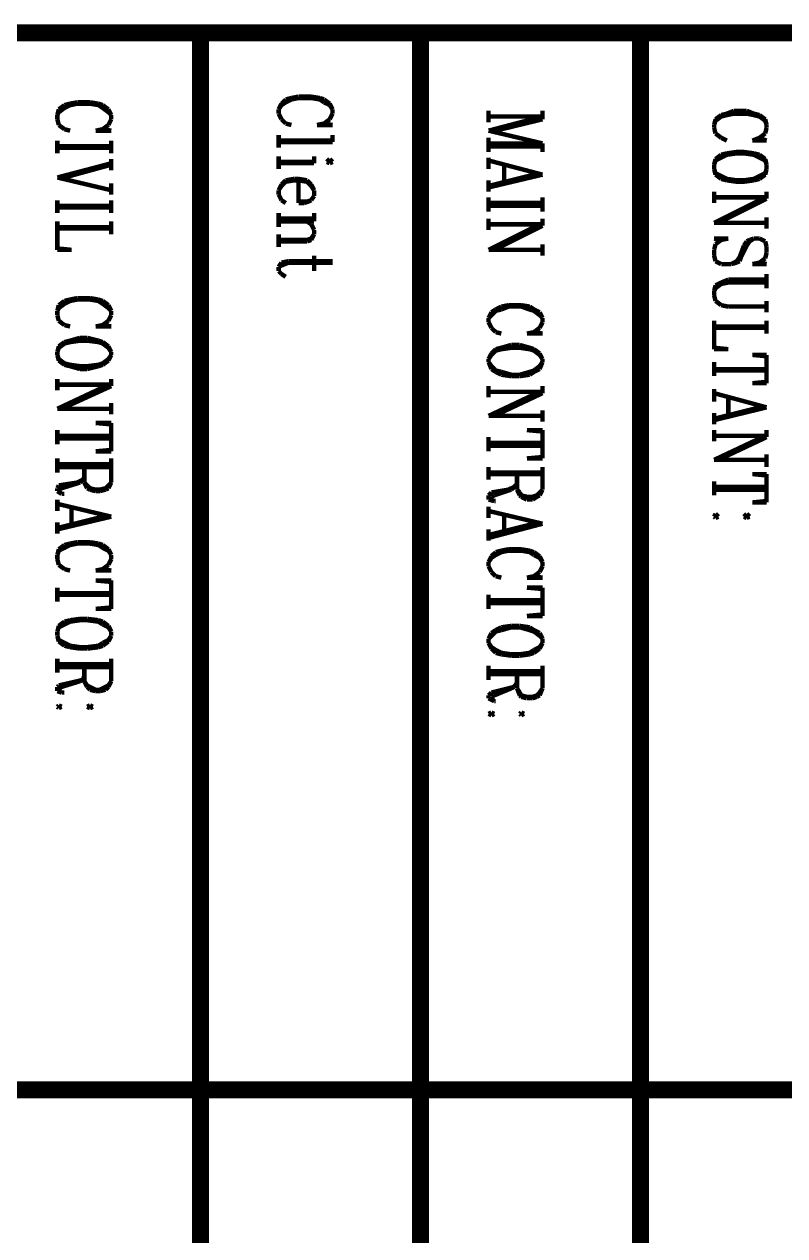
# Model space of a CAD drawing. Extents: x 0.1 to 11.6, y 0.3 to 16.2.
# Drawn here: x 1.929 to 2.823, y 2.767 to 4.19 of the extents above; entities that cross this region are included whole.
import ezdxf

# ---------------------------------------------------------------- set-up
doc = ezdxf.new("R2010")
doc.units = 0
doc.header["$MEASUREMENT"] = 0

msp = doc.modelspace()

# ---------------------------------------------------------------- linework, layer by layer
at = {"color": 0}
for points, const_width in [([(3.34999, 4.18001), (0.398329, 4.18001)], 0.02), ([(2.13667, 0.530003), (2.13667, 4.18001)], 0.02), ([(2.39501, 0.530003), (2.39501, 4.18001)], 0.02), ([(2.65332, 0.530003), (2.65332, 4.18001)], 0.02), ([(1.98335, 4.09668), (1.97667, 4.095)], 0.005208), ([(1.99164, 4.09831), (1.98335, 4.09668)], 0.005208), ([(1.99164, 4.09668), (1.98335, 4.095)], 0.005208), ([(2.00667, 4.09831), (1.99164, 4.09831)], 0.005208), ([(2.00667, 4.09668), (1.99164, 4.09668)], 0.005208), ([(2.01665, 4.09668), (2.00667, 4.09831)], 0.005208), ([(2.01665, 4.095), (2.00667, 4.09668)], 0.005208), ([(2.02165, 4.095), (2.01665, 4.09668)], 0.005208), ([(2.23167, 4.09668), (2.22835, 4.09)], 0.005208), ([(2.23665, 4.10167), (2.23167, 4.09668)], 0.005208), ([(2.23665, 4.09831), (2.23167, 4.095)], 0.005208), ([(2.24333, 4.10335), (2.23665, 4.10167)], 0.005208), ([(2.24333, 4.10167), (2.23665, 4.09831)], 0.005208), ([(2.25168, 4.10499), (2.24333, 4.10335)], 0.005208), ([(2.25168, 4.10335), (2.24333, 4.10167)], 0.005208), ([(2.26665, 4.10499), (2.25168, 4.10499)], 0.005208), ([(2.26665, 4.10335), (2.25168, 4.10335)], 0.005208), ([(2.27669, 4.10335), (2.26665, 4.10499)], 0.005208), ([(2.27669, 4.10167), (2.26665, 4.10335)], 0.005208), ([(2.28168, 4.10167), (2.27669, 4.10335)], 0.005208), ([(2.28168, 4.09831), (2.27669, 4.10167)], 0.005208), ([(2.28836, 4.09668), (2.28168, 4.10167)], 0.005208), ([(2.28836, 4.095), (2.28168, 4.09831)], 0.005208), ([(2.29167, 4.09), (2.28836, 4.09668)], 0.005208), ([(1.97, 4.09), (1.96832, 4.08333)], 0.005208), ([(1.97, 4.08664), (1.96832, 4.08333)], 0.005208), ([(1.96832, 4.08333), (1.96832, 4.07835)], 0.005208), ([(1.97667, 4.095), (1.97, 4.09)], 0.005208), ([(1.97667, 4.09169), (1.97, 4.08664)], 0.005208), ([(1.98335, 4.095), (1.97667, 4.09169)], 0.005208), ([(2.02165, 4.09169), (2.01665, 4.095)], 0.005208), ([(2.02832, 4.09), (2.02165, 4.095)], 0.005208), ([(2.02832, 4.08664), (2.02165, 4.09169)], 0.005208), ([(2.03168, 4.08333), (2.02832, 4.09)], 0.005208), ([(2.03168, 4.08333), (2.02832, 4.08664)], 0.005208), ([(2.03168, 4.07835), (2.03168, 4.08333)], 0.005208), ([(2.23167, 4.095), (2.22835, 4.09)], 0.005208), ([(2.22835, 4.09), (2.22835, 4.08501)], 0.005208), ([(2.22835, 4.08501), (2.23167, 4.07835)], 0.005208), ([(2.29167, 4.09), (2.28836, 4.095)], 0.005208), ([(2.28836, 4.07835), (2.29167, 4.08501)], 0.005208), ([(2.29167, 4.08501), (2.29167, 4.09)], 0.005208), ([(2.47499, 4.08832), (2.47499, 4.07497)], 0.005208), ([(2.53836, 4.08165), (2.47499, 4.08165)], 0.005208), ([(2.53836, 4.08165), (2.47499, 4.065)], 0.005208), ([(2.53836, 4.08832), (2.53836, 4.07835)], 0.005208), ([(2.74832, 4.08333), (2.74164, 4.07835)], 0.005208), ([(2.74832, 4.08165), (2.74164, 4.07667)], 0.005208), ([(2.75499, 4.08501), (2.74832, 4.08333)], 0.005208), ([(2.75499, 4.08333), (2.74832, 4.08165)], 0.005208), ([(2.76335, 4.08832), (2.75499, 4.08501)], 0.005208), ([(2.76335, 4.08501), (2.75499, 4.08333)], 0.005208), ([(2.77832, 4.08832), (2.76335, 4.08832)], 0.005208), ([(2.77832, 4.08501), (2.76335, 4.08501)], 0.005208), ([(2.78668, 4.08501), (2.77832, 4.08832)], 0.005208), ([(2.78668, 4.08333), (2.77832, 4.08501)], 0.005208), ([(2.79335, 4.08333), (2.78668, 4.08501)], 0.005208), ([(2.79335, 4.08165), (2.78668, 4.08333)], 0.005208), ([(2.80003, 4.07835), (2.79335, 4.08333)], 0.005208), ([(2.80003, 4.07667), (2.79335, 4.08165)], 0.005208), ([(1.96832, 4.07835), (1.97, 4.07167)], 0.005208), ([(1.97, 4.07167), (1.97667, 4.06668)], 0.005208), ([(2.02165, 4.06668), (2.02832, 4.07167)], 0.005208), ([(2.02832, 4.07167), (2.03168, 4.07835)], 0.005208), ([(2.23167, 4.07835), (2.23665, 4.07335)], 0.005208), ([(2.23665, 4.07335), (2.24333, 4.07167)], 0.005208), ([(2.28168, 4.07335), (2.27333, 4.07167)], 0.005208), ([(2.27333, 4.07167), (2.29167, 4.07167)], 0.005208), ([(2.28168, 4.07335), (2.28836, 4.07835)], 0.005208), ([(2.29167, 4.07167), (2.28168, 4.07335)], 0.005208), ([(2.53836, 4.07835), (2.48335, 4.065)], 0.005208), ([(2.74164, 4.07835), (2.74001, 4.07167)], 0.005208), ([(2.74164, 4.07667), (2.74001, 4.07167)], 0.005208), ([(2.74001, 4.07167), (2.74001, 4.06836)], 0.005208), ([(2.74001, 4.06836), (2.74164, 4.06168)], 0.005208), ([(2.80165, 4.07167), (2.80003, 4.07835)], 0.005208), ([(2.80165, 4.07167), (2.80003, 4.07667)], 0.005208), ([(2.80003, 4.06168), (2.80165, 4.06836)], 0.005208), ([(2.80165, 4.06836), (2.80165, 4.07167)], 0.005208), ([(1.96832, 4.05333), (1.96832, 4.03836)], 0.005208), ([(1.97667, 4.06668), (1.98335, 4.065)], 0.005208), ([(2.02165, 4.06668), (2.01335, 4.065)], 0.005208), ([(2.01335, 4.065), (2.03168, 4.065)], 0.005208), ([(2.03168, 4.065), (2.02165, 4.06668)], 0.005208), ([(2.03168, 4.05333), (2.03168, 4.03836)], 0.005208), ([(2.22835, 4.06), (2.22835, 4.04497)], 0.005208), ([(2.29167, 4.05333), (2.22835, 4.05333)], 0.005208), ([(2.29167, 4.06), (2.29167, 4.05165)], 0.005208), ([(2.53836, 4.05003), (2.47499, 4.065)], 0.005208), ([(2.47499, 4.05664), (2.47499, 4.03999)], 0.005208), ([(2.74164, 4.06168), (2.74832, 4.05664)], 0.005208), ([(2.74832, 4.05664), (2.75499, 4.05333)], 0.005208), ([(2.79335, 4.05664), (2.785, 4.05333)], 0.005208), ([(2.785, 4.05333), (2.80165, 4.05333)], 0.005208), ([(2.79335, 4.05664), (2.80003, 4.06168)], 0.005208), ([(2.80165, 4.05333), (2.79335, 4.05664)], 0.005208), ([(2.03168, 4.04665), (1.96832, 4.04665)], 0.005208), ([(2.03168, 4.04497), (1.96832, 4.04497)], 0.005208), ([(2.29167, 4.05165), (2.22835, 4.05165)], 0.005208), ([(2.53836, 4.05003), (2.47499, 4.05003)], 0.005208), ([(2.53836, 4.04665), (2.47499, 4.04665)], 0.005208), ([(2.53836, 4.05003), (2.53836, 4.03999)], 0.005208), ([(2.76665, 4.03999), (2.75499, 4.03836)], 0.005208), ([(2.77501, 4.03999), (2.76665, 4.03999)], 0.005208), ([(2.78668, 4.03836), (2.77501, 4.03999)], 0.005208), ([(2.03168, 4.02669), (1.96832, 4.00999)], 0.005208), ([(2.03168, 4.02501), (1.97667, 4.00999)], 0.005208), ([(2.03168, 4.03168), (2.03168, 4.01833)], 0.005208), ([(2.22835, 4.035), (2.22835, 4.02001)], 0.005208), ([(2.27001, 4.02832), (2.22835, 4.02832)], 0.005208), ([(2.27001, 4.02669), (2.22835, 4.02669)], 0.005208), ([(2.27001, 4.035), (2.27001, 4.02669)], 0.005208), ([(2.28836, 4.03168), (2.285, 4.02832)], 0.005208), ([(2.285, 4.02832), (2.28836, 4.02669)], 0.005208), ([(2.29167, 4.02832), (2.28836, 4.03168)], 0.005208), ([(2.28836, 4.02669), (2.29167, 4.02832)], 0.005208), ([(2.47499, 4.03331), (2.47499, 4.02001)], 0.005208), ([(2.53836, 4.01335), (2.47499, 4.03)], 0.005208), ([(2.49333, 4.02501), (2.49333, 4.00499)], 0.005208), ([(2.74164, 4.03168), (2.74001, 4.02501)], 0.005208), ([(2.74164, 4.03), (2.74001, 4.02501)], 0.005208), ([(2.74001, 4.02501), (2.74001, 4.02001)], 0.005208), ([(2.74832, 4.03668), (2.74164, 4.03168)], 0.005208), ([(2.74832, 4.03331), (2.74164, 4.03)], 0.005208), ([(2.75499, 4.03836), (2.74832, 4.03668)], 0.005208), ([(2.75499, 4.03668), (2.74832, 4.03331)], 0.005208), ([(2.76665, 4.03836), (2.75499, 4.03668)], 0.005208), ([(2.77501, 4.03836), (2.76665, 4.03836)], 0.005208), ([(2.78668, 4.03668), (2.77501, 4.03836)], 0.005208), ([(2.79335, 4.03668), (2.78668, 4.03836)], 0.005208), ([(2.79335, 4.03331), (2.78668, 4.03668)], 0.005208), ([(2.80003, 4.03168), (2.79335, 4.03668)], 0.005208), ([(2.80003, 4.03), (2.79335, 4.03331)], 0.005208), ([(2.80165, 4.02501), (2.80003, 4.03168)], 0.005208), ([(2.80165, 4.02501), (2.80003, 4.03)], 0.005208), ([(2.80165, 4.02001), (2.80165, 4.02501)], 0.005208), ([(2.53836, 4.01335), (2.47499, 3.99832)], 0.005208), ([(2.52832, 4.01335), (2.47499, 4)], 0.005208), ([(2.74001, 4.02001), (2.74164, 4.01335)], 0.005208), ([(2.74001, 4.02001), (2.74164, 4.01497)], 0.005208), ([(2.74164, 4.01497), (2.74832, 4.01167)], 0.005208), ([(2.74164, 4.01335), (2.74832, 4.00836)], 0.005208), ([(2.74832, 4.01167), (2.75499, 4.00836)], 0.005208), ([(2.78668, 4.00836), (2.79335, 4.01167)], 0.005208), ([(2.79335, 4.01167), (2.80003, 4.01497)], 0.005208), ([(2.79335, 4.00836), (2.80003, 4.01335)], 0.005208), ([(2.80003, 4.01335), (2.80165, 4.02001)], 0.005208), ([(2.80003, 4.01497), (2.80165, 4.02001)], 0.005208), ([(2.03168, 3.99501), (1.96832, 4.00999)], 0.005208), ([(2.03168, 4.00331), (2.03168, 3.99001)], 0.005208), ([(2.23167, 4.00168), (2.22835, 3.99501)], 0.005208), ([(2.23167, 4), (2.22835, 3.99501)], 0.005208), ([(2.23665, 4.00667), (2.23167, 4.00168)], 0.005208), ([(2.23665, 4.00499), (2.23167, 4)], 0.005208), ([(2.24669, 4.00836), (2.23665, 4.00667)], 0.005208), ([(2.24669, 4.00667), (2.23665, 4.00499)], 0.005208), ([(2.25168, 4.00836), (2.24669, 4.00836)], 0.005208), ([(2.25168, 4.00667), (2.24669, 4.00667)], 0.005208), ([(2.26167, 4.00667), (2.25168, 4.00836)], 0.005208), ([(2.25168, 4.00667), (2.25168, 3.97999)], 0.005208), ([(2.26167, 4.00499), (2.25168, 4.00667)], 0.005208), ([(2.26665, 4.00168), (2.26167, 4.00667)], 0.005208), ([(2.26665, 4), (2.26167, 4.00499)], 0.005208), ([(2.27001, 3.99501), (2.26665, 4.00168)], 0.005208), ([(2.27001, 3.99501), (2.26665, 4)], 0.005208), ([(2.47499, 4.00667), (2.47499, 3.99333)], 0.005208), ([(2.74832, 4.00836), (2.75499, 4.00667)], 0.005208), ([(2.75499, 4.00836), (2.76665, 4.00667)], 0.005208), ([(2.75499, 4.00667), (2.76665, 4.00499)], 0.005208), ([(2.76665, 4.00667), (2.77501, 4.00667)], 0.005208), ([(2.76665, 4.00499), (2.77501, 4.00499)], 0.005208), ([(2.77501, 4.00667), (2.78668, 4.00836)], 0.005208), ([(2.77501, 4.00499), (2.78668, 4.00667)], 0.005208), ([(2.78668, 4.00667), (2.79335, 4.00836)], 0.005208), ([(1.96832, 3.98335), (1.96832, 3.96832)], 0.005208), ([(2.03168, 3.98335), (2.03168, 3.96832)], 0.005208), ([(2.22835, 3.99501), (2.22835, 3.99001)], 0.005208), ([(2.22835, 3.99001), (2.23167, 3.98335)], 0.005208), ([(2.23167, 3.98335), (2.23665, 3.97999)], 0.005208), ([(2.26167, 3.98167), (2.26665, 3.98335)], 0.005208), ([(2.26335, 3.98167), (2.26665, 3.98335)], 0.005208), ([(2.26665, 3.98335), (2.27001, 3.98833)], 0.005208), ([(2.27001, 3.98833), (2.27001, 3.99501)], 0.005208), ([(2.47499, 3.98665), (2.47499, 3.97)], 0.005208), ([(2.53836, 3.98665), (2.53836, 3.97)], 0.005208), ([(2.74001, 3.99333), (2.74001, 3.97999)], 0.005208), ([(2.80165, 3.98665), (2.74001, 3.98665)], 0.005208), ([(2.79665, 3.98503), (2.74001, 3.95665)], 0.005208), ([(2.80165, 3.98503), (2.74501, 3.95665)], 0.005208), ([(2.80165, 3.99333), (2.80165, 3.98503)], 0.005208), ([(2.03168, 3.97667), (1.96832, 3.97667)], 0.005208), ([(2.03168, 3.97499), (1.96832, 3.97499)], 0.005208), ([(2.22835, 3.96832), (2.22835, 3.95167)], 0.005208), ([(2.25168, 3.98167), (2.26167, 3.98167)], 0.005208), ([(2.25168, 3.97999), (2.25836, 3.97999)], 0.005208), ([(2.25836, 3.97999), (2.26335, 3.98167)], 0.005208), ([(2.27001, 3.96832), (2.27001, 3.95833)], 0.005208), ([(2.53836, 3.97999), (2.47499, 3.97999)], 0.005208), ([(2.53836, 3.97667), (2.47499, 3.97667)], 0.005208), ([(1.96832, 3.95833), (1.96832, 3.92503)], 0.005208), ([(2.03168, 3.95833), (2.03168, 3.94336)], 0.005208), ([(2.27001, 3.96164), (2.22835, 3.96164)], 0.005208), ([(2.27001, 3.95833), (2.22835, 3.95833)], 0.005208), ([(2.26167, 3.95833), (2.26665, 3.95503)], 0.005208), ([(2.26665, 3.95503), (2.27001, 3.94835)], 0.005208), ([(2.47499, 3.96164), (2.47499, 3.94835)], 0.005208), ([(2.53836, 3.95503), (2.47499, 3.95503)], 0.005208), ([(2.53168, 3.95335), (2.47499, 3.92503)], 0.005208), ([(2.53836, 3.95335), (2.48167, 3.92503)], 0.005208), ([(2.53836, 3.96164), (2.53836, 3.95335)], 0.005208), ([(2.80165, 3.95665), (2.74001, 3.95665)], 0.005208), ([(2.80165, 3.96332), (2.80165, 3.94997)], 0.005208), ([(2.03168, 3.95167), (1.96832, 3.95167)], 0.005208), ([(2.03168, 3.94997), (1.96832, 3.94997)], 0.005208), ([(2.22835, 3.94336), (2.22835, 3.92833)], 0.005208), ([(2.27001, 3.94336), (2.26665, 3.93668)], 0.005208), ([(2.27001, 3.94336), (2.26665, 3.93832)], 0.005208), ([(2.27001, 3.94835), (2.27001, 3.94336)], 0.005208), ([(1.98503, 3.92503), (1.96832, 3.92665)], 0.005208), ([(1.96832, 3.92503), (1.98503, 3.92503)], 0.005208), ([(2.26167, 3.93668), (2.22835, 3.93668)], 0.005208), ([(2.26167, 3.935), (2.22835, 3.935)], 0.005208), ([(2.26665, 3.93832), (2.26167, 3.93668)], 0.005208), ([(2.26665, 3.93668), (2.26167, 3.935)], 0.005208), ([(2.53836, 3.92503), (2.47499, 3.92503)], 0.005208), ([(2.53836, 3.93164), (2.53836, 3.91835)], 0.005208), ([(2.75667, 3.93832), (2.74001, 3.93832)], 0.005208), ([(2.74001, 3.93832), (2.74832, 3.93668)], 0.005208), ([(2.74001, 3.92503), (2.74164, 3.93164)], 0.005208), ([(2.74001, 3.91835), (2.74001, 3.92503)], 0.005208), ([(2.74164, 3.93164), (2.74832, 3.93668)], 0.005208), ([(2.74832, 3.93668), (2.75667, 3.93832)], 0.005208), ([(2.77501, 3.93001), (2.77001, 3.91667)], 0.005208), ([(2.77832, 3.93001), (2.77165, 3.91667)], 0.005208), ([(2.77832, 3.935), (2.77501, 3.93001)], 0.005208), ([(2.78168, 3.93668), (2.77832, 3.935)], 0.005208), ([(2.78168, 3.935), (2.77832, 3.93001)], 0.005208), ([(2.78668, 3.93832), (2.78168, 3.93668)], 0.005208), ([(2.78668, 3.93832), (2.78168, 3.935)], 0.005208), ([(2.79335, 3.93832), (2.78668, 3.93832)], 0.005208), ([(2.80003, 3.935), (2.79335, 3.93832)], 0.005208), ([(2.80165, 3.92833), (2.80003, 3.935)], 0.005208), ([(2.80165, 3.92165), (2.80165, 3.92833)], 0.005208), ([(2.24001, 3.91168), (2.23167, 3.91)], 0.005208), ([(2.29167, 3.91168), (2.24001, 3.91168)], 0.005208), ([(2.27001, 3.91835), (2.27001, 3.90001)], 0.005208), ([(2.74164, 3.91168), (2.74001, 3.91835)], 0.005208), ([(2.74832, 3.90831), (2.74164, 3.91168)], 0.005208), ([(2.76665, 3.91168), (2.75999, 3.90831)], 0.005208), ([(2.77001, 3.91667), (2.76665, 3.91168)], 0.005208), ([(2.77001, 3.91168), (2.76665, 3.91)], 0.005208), ([(2.77165, 3.91667), (2.77001, 3.91168)], 0.005208), ([(2.79335, 3.91), (2.80003, 3.91499)], 0.005208), ([(2.80003, 3.91499), (2.80165, 3.92165)], 0.005208), ([(2.23167, 3.91), (2.22835, 3.905)], 0.005208), ([(2.23167, 3.90668), (2.22835, 3.905)], 0.005208), ([(2.22835, 3.905), (2.22835, 3.90001)], 0.005208), ([(2.22835, 3.90001), (2.23167, 3.89665)], 0.005208), ([(2.24001, 3.91), (2.23167, 3.90668)], 0.005208), ([(2.23167, 3.89665), (2.23665, 3.89333)], 0.005208), ([(2.29167, 3.91), (2.24001, 3.91)], 0.005208), ([(2.75999, 3.90831), (2.74832, 3.90831)], 0.005208), ([(2.76665, 3.91), (2.75999, 3.90831)], 0.005208), ([(2.785, 3.90831), (2.79335, 3.91)], 0.005208), ([(2.80165, 3.90831), (2.785, 3.90831)], 0.005208), ([(2.79335, 3.91), (2.80165, 3.90831)], 0.005208), ([(2.80165, 3.89665), (2.80165, 3.87999)], 0.005208), ([(2.74164, 3.88336), (2.74001, 3.87668)], 0.005208), ([(2.74832, 3.88667), (2.74164, 3.88336)], 0.005208), ([(2.74832, 3.88499), (2.74164, 3.87999)], 0.005208), ([(2.75667, 3.88997), (2.74832, 3.88667)], 0.005208), ([(2.75667, 3.88667), (2.74832, 3.88499)], 0.005208), ([(2.80165, 3.88997), (2.75667, 3.88997)], 0.005208), ([(2.80165, 3.88667), (2.75667, 3.88667)], 0.005208), ([(1.99164, 3.86833), (1.98335, 3.86664)], 0.005208), ([(2.00667, 3.86833), (1.99164, 3.86833)], 0.005208), ([(2.01665, 3.86664), (2.00667, 3.86833)], 0.005208), ([(2.74164, 3.87999), (2.74001, 3.87668)], 0.005208), ([(2.74001, 3.87668), (2.74001, 3.87169)], 0.005208), ([(2.74001, 3.87169), (2.74164, 3.86501)], 0.005208), ([(1.97, 3.86003), (1.96832, 3.85335)], 0.005208), ([(1.97, 3.85667), (1.96832, 3.85335)], 0.005208), ([(1.97667, 3.86501), (1.97, 3.86003)], 0.005208), ([(1.97667, 3.86165), (1.97, 3.85667)], 0.005208), ([(1.98335, 3.86664), (1.97667, 3.86501)], 0.005208), ([(1.98335, 3.86501), (1.97667, 3.86165)], 0.005208), ([(1.99164, 3.86664), (1.98335, 3.86501)], 0.005208), ([(2.00667, 3.86664), (1.99164, 3.86664)], 0.005208), ([(2.01665, 3.86501), (2.00667, 3.86664)], 0.005208), ([(2.02165, 3.86501), (2.01665, 3.86664)], 0.005208), ([(2.02165, 3.86165), (2.01665, 3.86501)], 0.005208), ([(2.02832, 3.86003), (2.02165, 3.86501)], 0.005208), ([(2.02832, 3.85667), (2.02165, 3.86165)], 0.005208), ([(2.03168, 3.85335), (2.02832, 3.86003)], 0.005208), ([(2.03168, 3.85335), (2.02832, 3.85667)], 0.005208), ([(2.48335, 3.85499), (2.47835, 3.85167)], 0.005208), ([(2.49001, 3.85835), (2.48335, 3.85499)], 0.005208), ([(2.49001, 3.85499), (2.48335, 3.85335)], 0.005208), ([(2.49832, 3.86003), (2.49001, 3.85835)], 0.005208), ([(2.49832, 3.85835), (2.49001, 3.85499)], 0.005208), ([(2.51335, 3.86003), (2.49832, 3.86003)], 0.005208), ([(2.51335, 3.85835), (2.49832, 3.85835)], 0.005208), ([(2.52333, 3.85835), (2.51335, 3.86003)], 0.005208), ([(2.52333, 3.85499), (2.51335, 3.85835)], 0.005208), ([(2.52832, 3.85499), (2.52333, 3.85835)], 0.005208), ([(2.52832, 3.85335), (2.52333, 3.85499)], 0.005208), ([(2.535, 3.85167), (2.52832, 3.85499)], 0.005208), ([(2.74164, 3.86501), (2.74832, 3.86003)], 0.005208), ([(2.74832, 3.86003), (2.75667, 3.85835)], 0.005208), ([(2.75667, 3.85835), (2.80165, 3.85835)], 0.005208), ([(2.80165, 3.86501), (2.80165, 3.85167)], 0.005208), ([(1.96832, 3.85335), (1.96832, 3.84831)], 0.005208), ([(1.96832, 3.84831), (1.97, 3.84169)], 0.005208), ([(1.97, 3.84169), (1.97667, 3.83664)], 0.005208), ([(2.02165, 3.83664), (2.02832, 3.84169)], 0.005208), ([(2.02832, 3.84169), (2.03168, 3.84831)], 0.005208), ([(2.03168, 3.84831), (2.03168, 3.85335)], 0.005208), ([(2.47835, 3.85167), (2.47499, 3.845)], 0.005208), ([(2.47835, 3.84831), (2.47499, 3.845)], 0.005208), ([(2.47499, 3.845), (2.47499, 3.84)], 0.005208), ([(2.47499, 3.84), (2.47835, 3.83333)], 0.005208), ([(2.48335, 3.85335), (2.47835, 3.84831)], 0.005208), ([(2.535, 3.84831), (2.52832, 3.85335)], 0.005208), ([(2.53836, 3.845), (2.535, 3.85167)], 0.005208), ([(2.53836, 3.845), (2.535, 3.84831)], 0.005208), ([(2.535, 3.83333), (2.53836, 3.84)], 0.005208), ([(2.53836, 3.84), (2.53836, 3.845)], 0.005208), ([(2.74001, 3.84169), (2.74001, 3.80832)], 0.005208), ([(2.80165, 3.84169), (2.80165, 3.82667)], 0.005208), ([(1.97667, 3.83664), (1.98335, 3.83501)], 0.005208), ([(2.02165, 3.83664), (2.01335, 3.83501)], 0.005208), ([(2.01335, 3.83501), (2.03168, 3.83501)], 0.005208), ([(2.03168, 3.83501), (2.02165, 3.83664)], 0.005208), ([(2.47835, 3.83333), (2.48335, 3.82835)], 0.005208), ([(2.48335, 3.82835), (2.49001, 3.82667)], 0.005208), ([(2.52832, 3.82835), (2.52001, 3.82667)], 0.005208), ([(2.52001, 3.82667), (2.53836, 3.82667)], 0.005208), ([(2.52832, 3.82835), (2.535, 3.83333)], 0.005208), ([(2.53836, 3.82667), (2.52832, 3.82835)], 0.005208), ([(2.80165, 3.83501), (2.74001, 3.83501)], 0.005208), ([(2.80165, 3.83333), (2.74001, 3.83333)], 0.005208), ([(1.97, 3.81168), (1.96832, 3.80501)], 0.005208), ([(1.97667, 3.81668), (1.97, 3.81168)], 0.005208), ([(1.97667, 3.815), (1.97, 3.81)], 0.005208), ([(1.98335, 3.81836), (1.97667, 3.81668)], 0.005208), ([(1.98335, 3.81668), (1.97667, 3.815)], 0.005208), ([(1.99501, 3.82167), (1.98335, 3.81836)], 0.005208), ([(1.99501, 3.81836), (1.98335, 3.81668)], 0.005208), ([(2.00331, 3.82167), (1.99501, 3.82167)], 0.005208), ([(2.00331, 3.81836), (1.99501, 3.81836)], 0.005208), ([(2.01665, 3.81836), (2.00331, 3.82167)], 0.005208), ([(2.01665, 3.81668), (2.00331, 3.81836)], 0.005208), ([(2.02165, 3.81668), (2.01665, 3.81836)], 0.005208), ([(2.02165, 3.815), (2.01665, 3.81668)], 0.005208), ([(2.02832, 3.81168), (2.02165, 3.81668)], 0.005208), ([(2.02832, 3.81), (2.02165, 3.815)], 0.005208), ([(2.03168, 3.80501), (2.02832, 3.81168)], 0.005208), ([(2.50168, 3.81332), (2.49001, 3.81)], 0.005208), ([(2.51167, 3.81332), (2.50168, 3.81332)], 0.005208), ([(2.52333, 3.81), (2.51167, 3.81332)], 0.005208), ([(1.97, 3.81), (1.96832, 3.80501)], 0.005208), ([(1.96832, 3.80501), (1.96832, 3.80165)], 0.005208), ([(1.96832, 3.80165), (1.97, 3.79497)], 0.005208), ([(1.96832, 3.80165), (1.97, 3.79665)], 0.005208), ([(2.03168, 3.80501), (2.02832, 3.81)], 0.005208), ([(2.02832, 3.79497), (2.03168, 3.80165)], 0.005208), ([(2.02832, 3.79665), (2.03168, 3.80165)], 0.005208), ([(2.03168, 3.80165), (2.03168, 3.80501)], 0.005208), ([(2.47835, 3.80333), (2.47499, 3.79665)], 0.005208), ([(2.47835, 3.80165), (2.47499, 3.79665)], 0.005208), ([(2.48335, 3.80832), (2.47835, 3.80333)], 0.005208), ([(2.48335, 3.80664), (2.47835, 3.80165)], 0.005208), ([(2.49001, 3.81), (2.48335, 3.80832)], 0.005208), ([(2.49001, 3.80832), (2.48335, 3.80664)], 0.005208), ([(2.50168, 3.81), (2.49001, 3.80832)], 0.005208), ([(2.51167, 3.81), (2.50168, 3.81)], 0.005208), ([(2.52333, 3.80832), (2.51167, 3.81)], 0.005208), ([(2.52832, 3.80832), (2.52333, 3.81)], 0.005208), ([(2.52832, 3.80664), (2.52333, 3.80832)], 0.005208), ([(2.535, 3.80333), (2.52832, 3.80832)], 0.005208), ([(2.535, 3.80165), (2.52832, 3.80664)], 0.005208), ([(2.53836, 3.79665), (2.535, 3.80333)], 0.005208), ([(2.53836, 3.79665), (2.535, 3.80165)], 0.005208), ([(2.75667, 3.80832), (2.74001, 3.81)], 0.005208), ([(2.74001, 3.80832), (2.75667, 3.80832)], 0.005208), ([(2.80165, 3.80003), (2.785, 3.80165)], 0.005208), ([(2.785, 3.80165), (2.80165, 3.80165)], 0.005208), ([(2.80165, 3.80165), (2.80165, 3.76833)], 0.005208), ([(1.97, 3.79665), (1.97667, 3.79167)], 0.005208), ([(1.97, 3.79497), (1.97667, 3.78999)], 0.005208), ([(1.97667, 3.79167), (1.98335, 3.78999)], 0.005208), ([(1.97667, 3.78999), (1.98335, 3.78836)], 0.005208), ([(1.98335, 3.78999), (1.99501, 3.78836)], 0.005208), ([(1.98335, 3.78836), (1.99501, 3.785)], 0.005208), ([(1.99501, 3.78836), (2.00331, 3.78836)], 0.005208), ([(1.99501, 3.785), (2.00331, 3.785)], 0.005208), ([(2.00331, 3.78836), (2.01665, 3.78999)], 0.005208), ([(2.00331, 3.785), (2.01665, 3.78836)], 0.005208), ([(2.01665, 3.78999), (2.02165, 3.79167)], 0.005208), ([(2.01665, 3.78836), (2.02165, 3.78999)], 0.005208), ([(2.02165, 3.79167), (2.02832, 3.79665)], 0.005208), ([(2.02165, 3.78999), (2.02832, 3.79497)], 0.005208), ([(2.47499, 3.79665), (2.47499, 3.79335)], 0.005208), ([(2.47499, 3.79335), (2.47835, 3.785)], 0.005208), ([(2.47499, 3.79335), (2.47835, 3.78836)], 0.005208), ([(2.47835, 3.78836), (2.48335, 3.78331)], 0.005208), ([(2.47835, 3.785), (2.48335, 3.78168)], 0.005208), ([(2.48335, 3.78331), (2.49001, 3.78168)], 0.005208), ([(2.52333, 3.78168), (2.52832, 3.78331)], 0.005208), ([(2.52832, 3.78331), (2.535, 3.78836)], 0.005208), ([(2.52832, 3.78168), (2.535, 3.785)], 0.005208), ([(2.535, 3.785), (2.53836, 3.79335)], 0.005208), ([(2.535, 3.78836), (2.53836, 3.79335)], 0.005208), ([(2.53836, 3.79335), (2.53836, 3.79665)], 0.005208), ([(2.74001, 3.79335), (2.74001, 3.77669)], 0.005208), ([(2.80165, 3.785), (2.74001, 3.785)], 0.005208), ([(2.80165, 3.78331), (2.74001, 3.78331)], 0.005208), ([(1.96832, 3.77333), (1.96832, 3.75999)], 0.005208), ([(2.03168, 3.77333), (2.03168, 3.76497)], 0.005208), ([(2.48335, 3.78168), (2.49001, 3.77832)], 0.005208), ([(2.49001, 3.78168), (2.50168, 3.77832)], 0.005208), ([(2.49001, 3.77832), (2.50168, 3.77669)], 0.005208), ([(2.50168, 3.77832), (2.51167, 3.77832)], 0.005208), ([(2.50168, 3.77669), (2.51167, 3.77669)], 0.005208), ([(2.51167, 3.77832), (2.52333, 3.78168)], 0.005208), ([(2.51167, 3.77669), (2.52333, 3.77832)], 0.005208), ([(2.52333, 3.77832), (2.52832, 3.78168)], 0.005208), ([(2.785, 3.76833), (2.80165, 3.77001)], 0.005208), ([(2.80165, 3.76833), (2.785, 3.76833)], 0.005208), ([(2.03168, 3.76665), (1.96832, 3.76665)], 0.005208), ([(2.02501, 3.76497), (1.96832, 3.73833)], 0.005208), ([(2.03168, 3.76497), (1.97331, 3.73833)], 0.005208), ([(2.47499, 3.76497), (2.47499, 3.75168)], 0.005208), ([(2.53836, 3.75836), (2.47499, 3.75836)], 0.005208), ([(2.53168, 3.75667), (2.47499, 3.72999)], 0.005208), ([(2.53836, 3.75667), (2.48167, 3.72999)], 0.005208), ([(2.53836, 3.76497), (2.53836, 3.75667)], 0.005208), ([(2.74001, 3.76167), (2.74001, 3.74669)], 0.005208), ([(2.80165, 3.74001), (2.74001, 3.75667)], 0.005208), ([(2.03168, 3.74501), (2.03168, 3.73167)], 0.005208), ([(2.80165, 3.74001), (2.74001, 3.72499)], 0.005208), ([(2.79335, 3.74001), (2.74001, 3.72667)], 0.005208), ([(2.75667, 3.75168), (2.75667, 3.73167)], 0.005208), ([(2.03168, 3.73833), (1.96832, 3.73833)], 0.005208), ([(2.53836, 3.72999), (2.47499, 3.72999)], 0.005208), ([(2.53836, 3.73665), (2.53836, 3.72331)], 0.005208), ([(2.74001, 3.73335), (2.74001, 3.72)], 0.005208), ([(1.96832, 3.71332), (1.96832, 3.69667)], 0.005208), ([(2.03168, 3.72), (2.01335, 3.72168)], 0.005208), ([(2.01335, 3.72168), (2.03168, 3.72168)], 0.005208), ([(2.03168, 3.72168), (2.03168, 3.68832)], 0.005208), ([(2.53836, 3.71164), (2.52001, 3.71332)], 0.005208), ([(2.52001, 3.71332), (2.53836, 3.71332)], 0.005208), ([(2.53836, 3.71332), (2.53836, 3.68001)], 0.005208), ([(2.74001, 3.71332), (2.74001, 3.69997)], 0.005208), ([(2.80165, 3.71332), (2.80165, 3.70503)], 0.005208), ([(2.03168, 3.70665), (1.96832, 3.70665)], 0.005208), ([(2.03168, 3.70335), (1.96832, 3.70335)], 0.005208), ([(2.47499, 3.70503), (2.47499, 3.68832)], 0.005208), ([(2.53836, 3.69835), (2.47499, 3.69835)], 0.005208), ([(2.80165, 3.70665), (2.74001, 3.70665)], 0.005208), ([(2.79665, 3.70503), (2.74001, 3.67833)], 0.005208), ([(2.80165, 3.70503), (2.74501, 3.67833)], 0.005208), ([(2.01335, 3.68832), (2.03168, 3.69)], 0.005208), ([(2.03168, 3.68832), (2.01335, 3.68832)], 0.005208), ([(2.53836, 3.69499), (2.47499, 3.69499)], 0.005208), ([(2.80165, 3.685), (2.80165, 3.66997)], 0.005208), ([(1.96832, 3.68001), (1.96832, 3.66336)], 0.005208), ([(2.03168, 3.67333), (1.96832, 3.67333)], 0.005208), ([(2.03168, 3.66997), (1.96832, 3.66997)], 0.005208), ([(2, 3.65169), (2, 3.66997)], 0.005208), ([(2.03168, 3.68001), (2.03168, 3.65169)], 0.005208), ([(2.47499, 3.66997), (2.47499, 3.655)], 0.005208), ([(2.52001, 3.68001), (2.53836, 3.68164)], 0.005208), ([(2.53836, 3.68001), (2.52001, 3.68001)], 0.005208), ([(2.53836, 3.66997), (2.53836, 3.64333)], 0.005208), ([(2.80165, 3.67833), (2.74001, 3.67833)], 0.005208), ([(1.99832, 3.655), (1.99164, 3.65169)], 0.005208), ([(1.99832, 3.655), (1.99501, 3.65169)], 0.005208), ([(2, 3.65831), (1.99832, 3.655)], 0.005208), ([(2.53836, 3.66336), (2.47499, 3.66336)], 0.005208), ([(2.53836, 3.66168), (2.47499, 3.66168)], 0.005208), ([(2.50836, 3.64333), (2.50836, 3.66168)], 0.005208), ([(2.80165, 3.66), (2.785, 3.66168)], 0.005208), ([(2.785, 3.66168), (2.80165, 3.66168)], 0.005208), ([(2.80165, 3.66168), (2.80165, 3.62831)], 0.005208), ([(1.97, 3.64833), (1.96832, 3.64501)], 0.005208), ([(1.96832, 3.64501), (1.96832, 3.64165)], 0.005208), ([(1.96832, 3.64165), (1.97331, 3.63835)], 0.005208), ([(1.99164, 3.65169), (1.97, 3.64833)], 0.005208), ([(1.97331, 3.64501), (1.97, 3.64333)], 0.005208), ([(1.97, 3.64333), (1.97, 3.64165)], 0.005208), ([(1.97, 3.64165), (1.97331, 3.63835)], 0.005208), ([(1.99501, 3.65169), (1.97331, 3.64501)], 0.005208), ([(2.00331, 3.64501), (2, 3.65169)], 0.005208), ([(2.00331, 3.64833), (2, 3.65169)], 0.005208), ([(2.00667, 3.64501), (2.00331, 3.64833)], 0.005208), ([(2.00667, 3.64333), (2.00331, 3.64501)], 0.005208), ([(2.01335, 3.64333), (2.00667, 3.64501)], 0.005208), ([(2.01335, 3.64165), (2.00667, 3.64333)], 0.005208), ([(2.01833, 3.64333), (2.01335, 3.64333)], 0.005208), ([(2.01833, 3.64165), (2.01335, 3.64165)], 0.005208), ([(2.02501, 3.64501), (2.01833, 3.64333)], 0.005208), ([(2.02501, 3.64333), (2.01833, 3.64165)], 0.005208), ([(2.02832, 3.64833), (2.02501, 3.64501)], 0.005208), ([(2.02832, 3.64501), (2.02501, 3.64333)], 0.005208), ([(2.03168, 3.65169), (2.02832, 3.64501)], 0.005208), ([(2.03168, 3.65169), (2.02832, 3.64833)], 0.005208), ([(2.49832, 3.64333), (2.47835, 3.63997)], 0.005208), ([(2.50168, 3.64333), (2.48167, 3.63667)], 0.005208), ([(2.50499, 3.64665), (2.49832, 3.64333)], 0.005208), ([(2.50499, 3.64665), (2.50168, 3.64333)], 0.005208), ([(2.50836, 3.65001), (2.50499, 3.64665)], 0.005208), ([(2.51167, 3.63667), (2.50836, 3.64333)], 0.005208), ([(2.51167, 3.63997), (2.50836, 3.64333)], 0.005208), ([(2.53836, 3.64333), (2.535, 3.63667)], 0.005208), ([(2.53836, 3.64333), (2.535, 3.63997)], 0.005208), ([(2.74001, 3.65332), (2.74001, 3.63667)], 0.005208), ([(2.80165, 3.64665), (2.74001, 3.64665)], 0.005208), ([(2.80165, 3.64333), (2.74001, 3.64333)], 0.005208), ([(1.96832, 3.63167), (1.96832, 3.61833)], 0.005208), ([(2.03168, 3.61165), (1.96832, 3.62668)], 0.005208), ([(1.97331, 3.63835), (1.97667, 3.63835)], 0.005208), ([(2.47835, 3.63997), (2.47499, 3.63667)], 0.005208), ([(2.47499, 3.63667), (2.47499, 3.63167)], 0.005208), ([(2.47499, 3.63167), (2.48167, 3.62999)], 0.005208), ([(2.48167, 3.63667), (2.47835, 3.63499)], 0.005208), ([(2.47835, 3.63499), (2.47835, 3.63167)], 0.005208), ([(2.47835, 3.63167), (2.48167, 3.62999)], 0.005208), ([(2.48167, 3.62999), (2.48335, 3.62999)], 0.005208), ([(2.51335, 3.63667), (2.51167, 3.63997)], 0.005208), ([(2.51335, 3.63499), (2.51167, 3.63667)], 0.005208), ([(2.52001, 3.63499), (2.51335, 3.63667)], 0.005208), ([(2.52001, 3.63167), (2.51335, 3.63499)], 0.005208), ([(2.52669, 3.63499), (2.52001, 3.63499)], 0.005208), ([(2.52669, 3.63167), (2.52001, 3.63167)], 0.005208), ([(2.53168, 3.63667), (2.52669, 3.63499)], 0.005208), ([(2.53168, 3.63499), (2.52669, 3.63167)], 0.005208), ([(2.535, 3.63997), (2.53168, 3.63667)], 0.005208), ([(2.535, 3.63667), (2.53168, 3.63499)], 0.005208), ([(2.785, 3.62831), (2.80165, 3.62999)], 0.005208), ([(2.80165, 3.62831), (2.785, 3.62831)], 0.005208), ([(1.98503, 3.62332), (1.98503, 3.60335)], 0.005208), ([(2.47499, 3.62332), (2.47499, 3.61003)], 0.005208), ([(2.53836, 3.60335), (2.47499, 3.61833)], 0.005208), ([(2.49333, 3.61501), (2.49333, 3.59332)], 0.005208), ([(2.74164, 3.61501), (2.74001, 3.61165)], 0.005208), ([(2.74501, 3.61165), (2.74164, 3.61501)], 0.005208), ([(2.77832, 3.61501), (2.77501, 3.61165)], 0.005208), ([(2.78168, 3.61165), (2.77832, 3.61501)], 0.005208), ([(2.03168, 3.61165), (1.96832, 3.59668)], 0.005208), ([(2.02165, 3.61165), (1.96832, 3.59831)], 0.005208), ([(1.96832, 3.60499), (1.96832, 3.59169)], 0.005208), ([(2.53836, 3.60335), (2.47499, 3.58664)], 0.005208), ([(2.52832, 3.60335), (2.47499, 3.59)], 0.005208), ([(2.74001, 3.61165), (2.74164, 3.61003)], 0.005208), ([(2.74164, 3.61003), (2.74501, 3.61165)], 0.005208), ([(2.77501, 3.61165), (2.77832, 3.61003)], 0.005208), ([(2.77832, 3.61003), (2.78168, 3.61165)], 0.005208), ([(2.47499, 3.59668), (2.47499, 3.58333)], 0.005208), ([(1.97, 3.57335), (1.96832, 3.56668)], 0.005208), ([(1.97, 3.57167), (1.96832, 3.56668)], 0.005208), ([(1.97667, 3.57835), (1.97, 3.57335)], 0.005208), ([(1.97667, 3.57497), (1.97, 3.57167)], 0.005208), ([(1.98335, 3.58003), (1.97667, 3.57835)], 0.005208), ([(1.98335, 3.57835), (1.97667, 3.57497)], 0.005208), ([(1.99164, 3.58165), (1.98335, 3.58003)], 0.005208), ([(1.99164, 3.58003), (1.98335, 3.57835)], 0.005208), ([(2.00667, 3.58165), (1.99164, 3.58165)], 0.005208), ([(2.00667, 3.58003), (1.99164, 3.58003)], 0.005208), ([(2.01665, 3.58003), (2.00667, 3.58165)], 0.005208), ([(2.01665, 3.57835), (2.00667, 3.58003)], 0.005208), ([(2.02165, 3.57835), (2.01665, 3.58003)], 0.005208), ([(2.02165, 3.57497), (2.01665, 3.57835)], 0.005208), ([(2.02832, 3.57335), (2.02165, 3.57835)], 0.005208), ([(2.02832, 3.57167), (2.02165, 3.57497)], 0.005208), ([(2.03168, 3.56668), (2.02832, 3.57335)], 0.005208), ([(2.03168, 3.56668), (2.02832, 3.57167)], 0.005208), ([(2.48335, 3.56999), (2.47835, 3.565)], 0.005208), ([(2.49001, 3.57167), (2.48335, 3.56999)], 0.005208), ([(2.49001, 3.56999), (2.48335, 3.56668)], 0.005208), ([(2.49832, 3.57335), (2.49001, 3.57167)], 0.005208), ([(2.49832, 3.57167), (2.49001, 3.56999)], 0.005208), ([(2.51335, 3.57335), (2.49832, 3.57335)], 0.005208), ([(2.51335, 3.57167), (2.49832, 3.57167)], 0.005208), ([(2.52333, 3.57167), (2.51335, 3.57335)], 0.005208), ([(2.52333, 3.56999), (2.51335, 3.57167)], 0.005208), ([(2.52832, 3.56999), (2.52333, 3.57167)], 0.005208), ([(2.52832, 3.56668), (2.52333, 3.56999)], 0.005208), ([(2.535, 3.565), (2.52832, 3.56999)], 0.005208), ([(1.96832, 3.56668), (1.96832, 3.56168)], 0.005208), ([(1.96832, 3.56168), (1.97, 3.55501)], 0.005208), ([(1.97, 3.55501), (1.97667, 3.55003)], 0.005208), ([(2.02165, 3.55003), (2.02832, 3.55501)], 0.005208), ([(2.02832, 3.55501), (2.03168, 3.56168)], 0.005208), ([(2.03168, 3.56168), (2.03168, 3.56668)], 0.005208), ([(2.47835, 3.565), (2.47499, 3.55832)], 0.005208), ([(2.47835, 3.56332), (2.47499, 3.55832)], 0.005208), ([(2.47499, 3.55832), (2.47499, 3.55333)], 0.005208), ([(2.48335, 3.56668), (2.47835, 3.56332)], 0.005208), ([(2.535, 3.56332), (2.52832, 3.56668)], 0.005208), ([(2.53836, 3.55832), (2.535, 3.565)], 0.005208), ([(2.53836, 3.55832), (2.535, 3.56332)], 0.005208), ([(2.53836, 3.55333), (2.53836, 3.55832)], 0.005208), ([(1.97667, 3.55003), (1.98335, 3.54833)], 0.005208), ([(2.02165, 3.55003), (2.01335, 3.54833)], 0.005208), ([(2.01335, 3.54833), (2.03168, 3.54833)], 0.005208), ([(2.03168, 3.54833), (2.02165, 3.55003)], 0.005208), ([(2.47499, 3.55333), (2.47835, 3.54665)], 0.005208), ([(2.47835, 3.54665), (2.48335, 3.54167)], 0.005208), ([(2.48335, 3.54167), (2.49001, 3.53999)], 0.005208), ([(2.52832, 3.54167), (2.52001, 3.53999)], 0.005208), ([(2.52832, 3.54167), (2.535, 3.54665)], 0.005208), ([(2.53836, 3.53999), (2.52832, 3.54167)], 0.005208), ([(2.535, 3.54665), (2.53836, 3.55333)], 0.005208), ([(1.96832, 3.52832), (1.96832, 3.51167)], 0.005208), ([(2.03168, 3.535), (2.01335, 3.53668)], 0.005208), ([(2.01335, 3.53668), (2.03168, 3.53668)], 0.005208), ([(2.03168, 3.53668), (2.03168, 3.50331)], 0.005208), ([(2.52001, 3.53999), (2.53836, 3.53999)], 0.005208), ([(2.53836, 3.52669), (2.52001, 3.52832)], 0.005208), ([(2.52001, 3.52832), (2.53836, 3.52832)], 0.005208), ([(2.53836, 3.52832), (2.53836, 3.49501)], 0.005208), ([(2.03168, 3.52165), (1.96832, 3.52165)], 0.005208), ([(2.03168, 3.52001), (1.96832, 3.52001)], 0.005208), ([(2.47499, 3.52001), (2.47499, 3.50331)], 0.005208), ([(2.53836, 3.51335), (2.47499, 3.51335)], 0.005208), ([(2.01335, 3.50331), (2.03168, 3.50499)], 0.005208), ([(2.03168, 3.50331), (2.01335, 3.50331)], 0.005208), ([(2.53836, 3.50999), (2.47499, 3.50999)], 0.005208), ([(1.97667, 3.48833), (1.97, 3.48335)], 0.005208), ([(1.97667, 3.48503), (1.97, 3.48167)], 0.005208), ([(1.98335, 3.49001), (1.97667, 3.48833)], 0.005208), ([(1.98335, 3.48833), (1.97667, 3.48503)], 0.005208), ([(1.99501, 3.49164), (1.98335, 3.49001)], 0.005208), ([(1.99501, 3.49001), (1.98335, 3.48833)], 0.005208), ([(2.00331, 3.49164), (1.99501, 3.49164)], 0.005208), ([(2.00331, 3.49001), (1.99501, 3.49001)], 0.005208), ([(2.01665, 3.49001), (2.00331, 3.49164)], 0.005208), ([(2.01665, 3.48833), (2.00331, 3.49001)], 0.005208), ([(2.02165, 3.48833), (2.01665, 3.49001)], 0.005208), ([(2.02165, 3.48503), (2.01665, 3.48833)], 0.005208), ([(2.02832, 3.48335), (2.02165, 3.48833)], 0.005208), ([(2.02832, 3.48167), (2.02165, 3.48503)], 0.005208), ([(2.52001, 3.49501), (2.53836, 3.49669)], 0.005208), ([(2.53836, 3.49501), (2.52001, 3.49501)], 0.005208), ([(1.97, 3.48335), (1.96832, 3.47667)], 0.005208), ([(1.97, 3.48167), (1.96832, 3.47667)], 0.005208), ([(1.96832, 3.47667), (1.96832, 3.47168)], 0.005208), ([(1.96832, 3.47168), (1.97, 3.465)], 0.005208), ([(1.96832, 3.47168), (1.97, 3.46669)], 0.005208), ([(2.03168, 3.47667), (2.02832, 3.48335)], 0.005208), ([(2.03168, 3.47667), (2.02832, 3.48167)], 0.005208), ([(2.02832, 3.465), (2.03168, 3.47168)], 0.005208), ([(2.02832, 3.46669), (2.03168, 3.47168)], 0.005208), ([(2.03168, 3.47168), (2.03168, 3.47667)], 0.005208), ([(2.47835, 3.47499), (2.47499, 3.46832)], 0.005208), ([(2.47835, 3.47168), (2.47499, 3.46832)], 0.005208), ([(2.48335, 3.47835), (2.47835, 3.47499)], 0.005208), ([(2.48335, 3.47667), (2.47835, 3.47168)], 0.005208), ([(2.49001, 3.48167), (2.48335, 3.47835)], 0.005208), ([(2.49001, 3.47835), (2.48335, 3.47667)], 0.005208), ([(2.50168, 3.48335), (2.49001, 3.48167)], 0.005208), ([(2.50168, 3.48167), (2.49001, 3.47835)], 0.005208), ([(2.51167, 3.48335), (2.50168, 3.48335)], 0.005208), ([(2.51167, 3.48167), (2.50168, 3.48167)], 0.005208), ([(2.52333, 3.48167), (2.51167, 3.48335)], 0.005208), ([(2.52333, 3.47835), (2.51167, 3.48167)], 0.005208), ([(2.52832, 3.47835), (2.52333, 3.48167)], 0.005208), ([(2.52832, 3.47667), (2.52333, 3.47835)], 0.005208), ([(2.535, 3.47499), (2.52832, 3.47835)], 0.005208), ([(2.535, 3.47168), (2.52832, 3.47667)], 0.005208), ([(2.53836, 3.46832), (2.535, 3.47499)], 0.005208), ([(2.53836, 3.46832), (2.535, 3.47168)], 0.005208), ([(1.97, 3.46669), (1.97667, 3.46332)], 0.005208), ([(1.97, 3.465), (1.97667, 3.46001)], 0.005208), ([(1.97667, 3.46332), (1.98335, 3.46001)], 0.005208), ([(1.97667, 3.46001), (1.98335, 3.45833)], 0.005208), ([(1.98335, 3.46001), (1.99501, 3.45833)], 0.005208), ([(1.98335, 3.45833), (1.99501, 3.45665)], 0.005208), ([(1.99501, 3.45833), (2.00331, 3.45833)], 0.005208), ([(1.99501, 3.45665), (2.00331, 3.45665)], 0.005208), ([(2.00331, 3.45833), (2.01665, 3.46001)], 0.005208), ([(2.00331, 3.45665), (2.01665, 3.45833)], 0.005208), ([(2.01665, 3.46001), (2.02165, 3.46332)], 0.005208), ([(2.01665, 3.45833), (2.02165, 3.46001)], 0.005208), ([(2.02165, 3.46332), (2.02832, 3.46669)], 0.005208), ([(2.02165, 3.46001), (2.02832, 3.465)], 0.005208), ([(2.47499, 3.46832), (2.47499, 3.46332)], 0.005208), ([(2.47499, 3.46332), (2.47835, 3.45665)], 0.005208), ([(2.47499, 3.46332), (2.47835, 3.45833)], 0.005208), ([(2.47835, 3.45833), (2.48335, 3.45503)], 0.005208), ([(2.47835, 3.45665), (2.48335, 3.45167)], 0.005208), ([(2.52832, 3.45503), (2.535, 3.45833)], 0.005208), ([(2.52832, 3.45167), (2.535, 3.45665)], 0.005208), ([(2.535, 3.45665), (2.53836, 3.46332)], 0.005208), ([(2.535, 3.45833), (2.53836, 3.46332)], 0.005208), ([(2.53836, 3.46332), (2.53836, 3.46832)], 0.005208), ([(1.96832, 3.44499), (1.96832, 3.42833)], 0.005208), ([(2.03168, 3.44499), (2.03168, 3.41835)], 0.005208), ([(2.48335, 3.45503), (2.49001, 3.45167)], 0.005208), ([(2.48335, 3.45167), (2.49001, 3.44997)], 0.005208), ([(2.49001, 3.45167), (2.50168, 3.44997)], 0.005208), ([(2.49001, 3.44997), (2.50168, 3.44835)], 0.005208), ([(2.50168, 3.44997), (2.51167, 3.44997)], 0.005208), ([(2.50168, 3.44835), (2.51167, 3.44835)], 0.005208), ([(2.51167, 3.44997), (2.52333, 3.45167)], 0.005208), ([(2.51167, 3.44835), (2.52333, 3.44997)], 0.005208), ([(2.52333, 3.45167), (2.52832, 3.45503)], 0.005208), ([(2.52333, 3.44997), (2.52832, 3.45167)], 0.005208), ([(2.03168, 3.43832), (1.96832, 3.43832)], 0.005208), ([(2.03168, 3.435), (1.96832, 3.435)], 0.005208), ([(2, 3.41835), (2, 3.435)], 0.005208), ([(2.47499, 3.43668), (2.47499, 3.41997)], 0.005208), ([(2.53836, 3.43001), (2.47499, 3.43001)], 0.005208), ([(2.53836, 3.43668), (2.53836, 3.41)], 0.005208), ([(1.97, 3.41336), (1.96832, 3.41168)], 0.005208), ([(1.99164, 3.41835), (1.97, 3.41336)], 0.005208), ([(1.99501, 3.41835), (1.97331, 3.41168)], 0.005208), ([(1.99832, 3.41997), (1.99164, 3.41835)], 0.005208), ([(1.99832, 3.41997), (1.99501, 3.41835)], 0.005208), ([(2, 3.42503), (1.99832, 3.41997)], 0.005208), ([(2.00331, 3.41168), (2, 3.41835)], 0.005208), ([(2.00331, 3.41336), (2, 3.41835)], 0.005208), ([(2.00667, 3.41168), (2.00331, 3.41336)], 0.005208), ([(2.02832, 3.41336), (2.02501, 3.41168)], 0.005208), ([(2.03168, 3.41835), (2.02832, 3.41168)], 0.005208), ([(2.03168, 3.41835), (2.02832, 3.41336)], 0.005208), ([(2.53836, 3.42665), (2.47499, 3.42665)], 0.005208), ([(2.50836, 3.41667), (2.50499, 3.41168)], 0.005208), ([(2.50836, 3.41), (2.50836, 3.42665)], 0.005208), ([(1.96832, 3.41168), (1.96832, 3.40668)], 0.005208), ([(1.96832, 3.40668), (1.97331, 3.405)], 0.005208), ([(1.97331, 3.41168), (1.97, 3.40831)], 0.005208), ([(1.97, 3.40831), (1.97, 3.40668)], 0.005208), ([(1.97, 3.40668), (1.97331, 3.405)], 0.005208), ([(1.97331, 3.405), (1.97667, 3.405)], 0.005208), ([(2.00667, 3.40831), (2.00331, 3.41168)], 0.005208), ([(2.01335, 3.40831), (2.00667, 3.41168)], 0.005208), ([(2.01335, 3.40668), (2.00667, 3.40831)], 0.005208), ([(2.01833, 3.40831), (2.01335, 3.40831)], 0.005208), ([(2.01833, 3.40668), (2.01335, 3.40668)], 0.005208), ([(2.02501, 3.41168), (2.01833, 3.40831)], 0.005208), ([(2.02501, 3.40831), (2.01833, 3.40668)], 0.005208), ([(2.02832, 3.41168), (2.02501, 3.40831)], 0.005208), ([(2.47835, 3.405), (2.47499, 3.40169)], 0.005208), ([(2.47499, 3.40169), (2.47499, 3.39833)], 0.005208), ([(2.49832, 3.41), (2.47835, 3.405)], 0.005208), ([(2.48167, 3.40169), (2.47835, 3.40001)], 0.005208), ([(2.47835, 3.40001), (2.47835, 3.39833)], 0.005208), ([(2.50168, 3.41), (2.48167, 3.40169)], 0.005208), ([(2.50499, 3.41168), (2.49832, 3.41)], 0.005208), ([(2.50499, 3.41168), (2.50168, 3.41)], 0.005208), ([(2.51167, 3.40169), (2.50836, 3.41)], 0.005208), ([(2.51167, 3.405), (2.50836, 3.41)], 0.005208), ([(2.51335, 3.40169), (2.51167, 3.405)], 0.005208), ([(2.51335, 3.40001), (2.51167, 3.40169)], 0.005208), ([(2.52001, 3.40001), (2.51335, 3.40169)], 0.005208), ([(2.52001, 3.39833), (2.51335, 3.40001)], 0.005208), ([(2.52669, 3.40001), (2.52001, 3.40001)], 0.005208), ([(2.53168, 3.40169), (2.52669, 3.40001)], 0.005208), ([(2.53168, 3.40001), (2.52669, 3.39833)], 0.005208), ([(2.535, 3.405), (2.53168, 3.40169)], 0.005208), ([(2.535, 3.40169), (2.53168, 3.40001)], 0.005208), ([(2.53836, 3.41), (2.535, 3.40169)], 0.005208), ([(2.53836, 3.41), (2.535, 3.405)], 0.005208), ([(1.97, 3.38997), (1.96832, 3.38835)], 0.005208), ([(1.96832, 3.38835), (1.97, 3.38667)], 0.005208), ([(1.97331, 3.38835), (1.97, 3.38997)], 0.005208), ([(1.97, 3.38667), (1.97331, 3.38835)], 0.005208), ([(2.00667, 3.38997), (2.00331, 3.38835)], 0.005208), ([(2.00331, 3.38835), (2.00667, 3.38667)], 0.005208), ([(2.00999, 3.38835), (2.00667, 3.38997)], 0.005208), ([(2.00667, 3.38667), (2.00999, 3.38835)], 0.005208), ([(2.47499, 3.39833), (2.48167, 3.39501)], 0.005208), ([(2.47835, 3.39833), (2.48167, 3.39501)], 0.005208), ([(2.48167, 3.39501), (2.48335, 3.39501)], 0.005208), ([(2.52669, 3.39833), (2.52001, 3.39833)], 0.005208), ([(2.47835, 3.38167), (2.47499, 3.37999)], 0.005208), ([(2.47499, 3.37999), (2.47835, 3.37831)], 0.005208), ([(2.48167, 3.37999), (2.47835, 3.38167)], 0.005208), ([(2.47835, 3.37831), (2.48167, 3.37999)], 0.005208), ([(2.51335, 3.38167), (2.51167, 3.37999)], 0.005208), ([(2.51167, 3.37999), (2.51335, 3.37831)], 0.005208), ([(2.51665, 3.37999), (2.51335, 3.38167)], 0.005208), ([(2.51335, 3.37831), (2.51665, 3.37999)], 0.005208), ([(1.10167, 2.93832), (3.16997, 2.93832)], 0.02)]:
    msp.add_lwpolyline(points, dxfattribs=dict(at, const_width=const_width))

doc.saveas('drawing.dxf')
